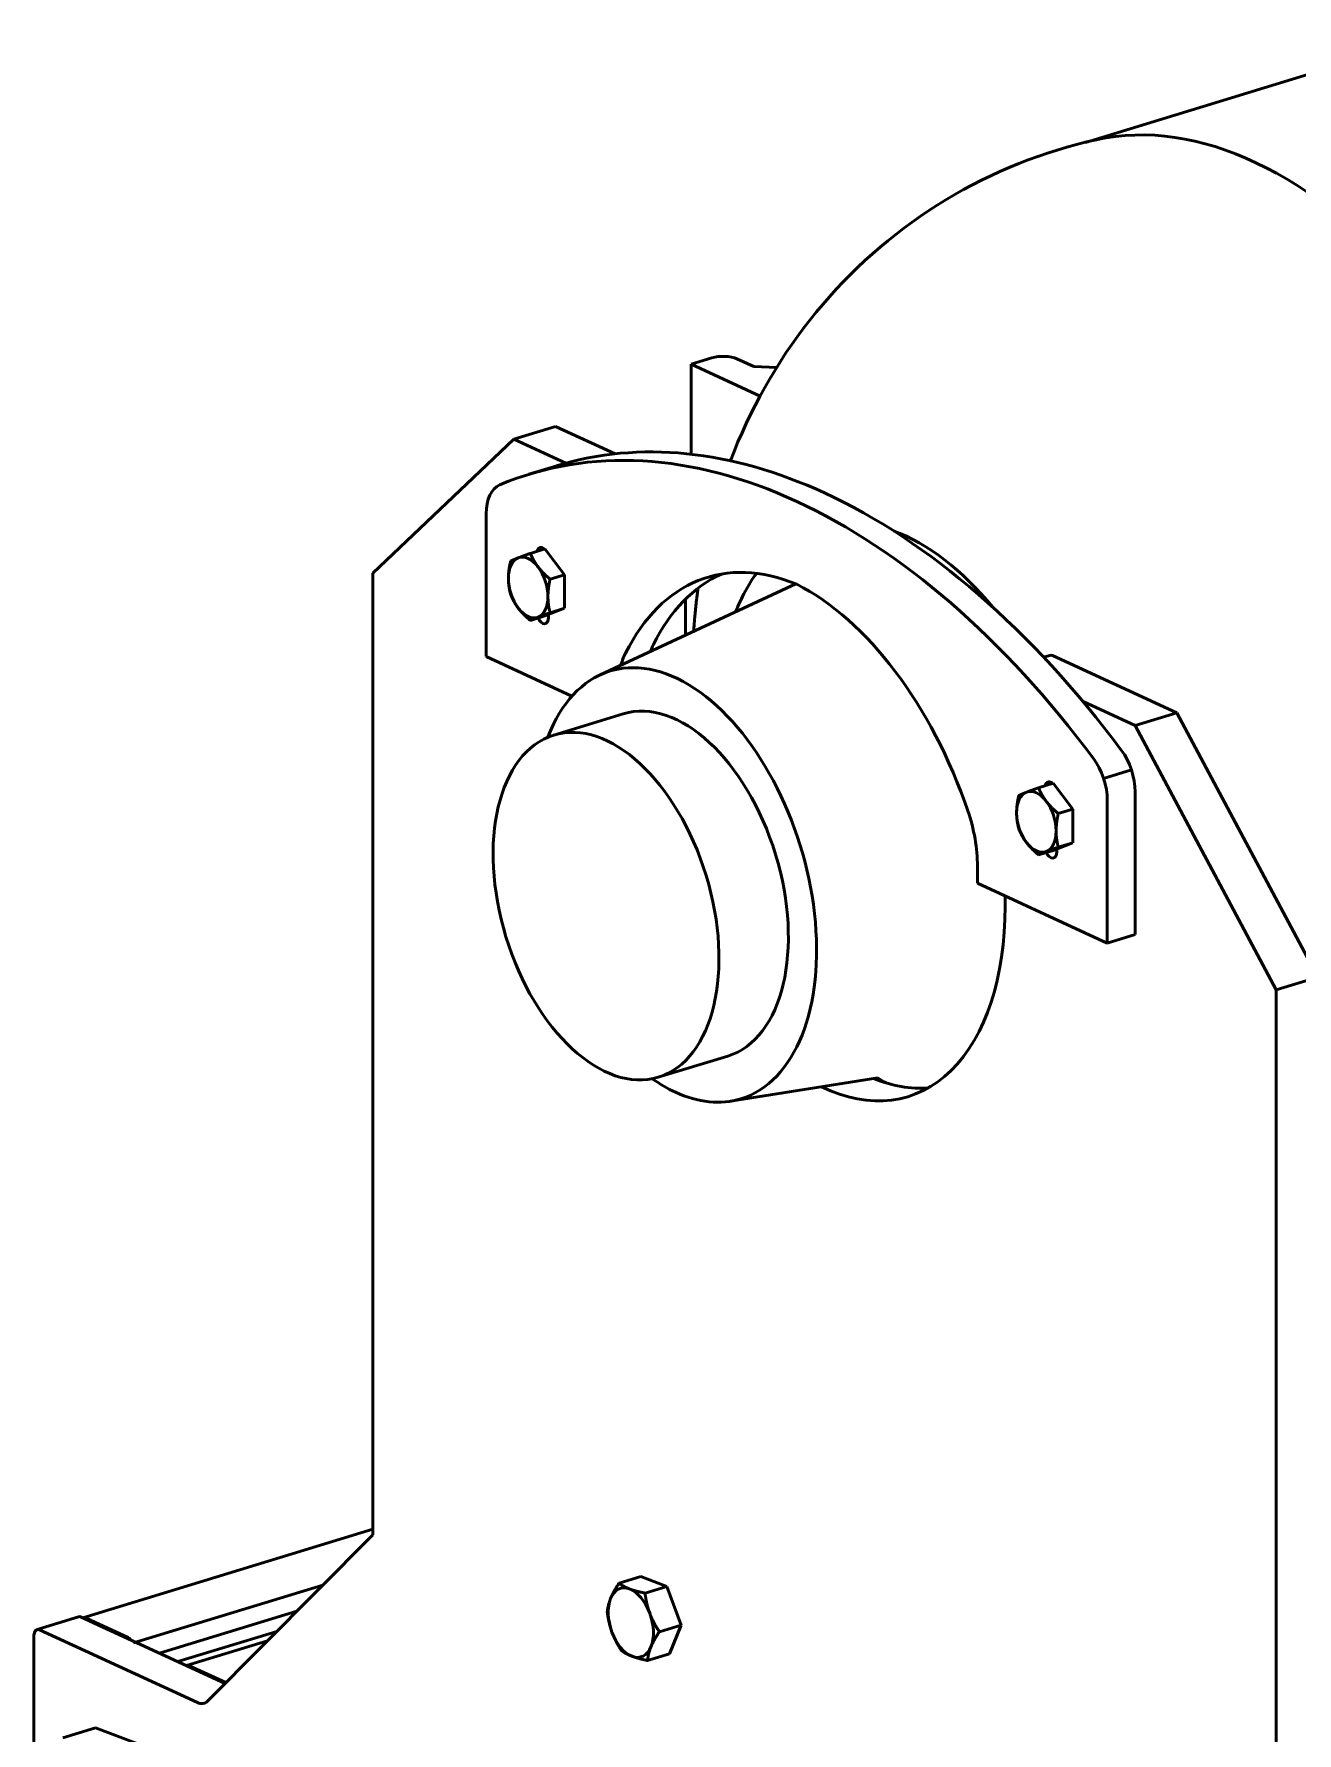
# Model space of a CAD drawing. Header units: inches. Extents: x -122986 to 27550, y -4965 to 6170.
# Drawn here: x 2696.5 to 2837.7, y 624.1 to 814.1 of the extents above; entities that cross this region are included whole.
import ezdxf

# ---------------------------------------------------------------- set-up
doc = ezdxf.new("R2010")
doc.units = ezdxf.units.IN
doc.header["$LTSCALE"] = 2
doc.header["$MEASUREMENT"] = 0
doc.layers.add('1 Đậm', color=7, linetype='Continuous', lineweight=50)

msp = doc.modelspace()

# ---------------------------------------------------------------- linework, layer by layer
at = {"layer": '1 Đậm', "lineweight": 50}
for p, q in [((2853.731, 814.055), (2814.083, 801.941)), ((2769.972, 777.135), (2772.299, 777.846)), ((2769.972, 777.135), (2777.71, 773.565)), ((2769.972, 777.135), (2769.972, 767.075)), ((2777.006, 776.864), (2775.113, 777.737)), ((2777.006, 776.864), (2779.564, 776.765)), ((2754.831, 770.181), (2750.178, 768.759)), ((2761.478, 767.115), (2754.831, 770.181)), ((2750.178, 768.759), (2734.397, 753.794)), ((2755.989, 766.078), (2750.178, 768.759)), ((2754.955, 765.78), (2751.852, 764.832)), ((2774.446, 766.466), (2774.175, 766.383)), ((2747.075, 744.445), (2747.075, 760.396)), ((2752.012, 755.992), (2753.631, 756.487)), ((2753.631, 756.487), (2755.84, 753.595)), ((2734.397, 753.794), (2734.397, 646.279)), ((2754.221, 753.1), (2755.84, 753.595)), ((2755.84, 753.595), (2755.84, 749.849)), ((2781.694, 752.569), (2759.814, 742.403)), ((2769.349, 746.834), (2769.349, 750.865)), ((2752.012, 748.5), (2753.631, 748.995)), ((2755.84, 749.849), (2753.631, 748.995)), ((2754.05, 748.837), (2754.05, 749.157)), ((2754.221, 749.354), (2755.84, 749.849)), ((2756.666, 740.021), (2747.075, 744.445)), ((2810.087, 744.587), (2809.396, 744.376)), ((2824.266, 738.151), (2810.379, 744.557)), ((2819.612, 736.73), (2813.801, 739.41)), ((2762.387, 738.047), (2754.631, 735.678)), ((2824.266, 738.151), (2819.612, 736.73)), ((2840.046, 708.627), (2824.266, 738.151)), ((2835.392, 707.206), (2819.612, 736.73)), ((2816.103, 730.829), (2819.206, 731.776)), ((2808.822, 729.786), (2810.441, 730.281)), ((2810.441, 730.281), (2812.65, 727.389)), ((2816.51, 728.367), (2816.51, 712.416)), ((2819.612, 729.315), (2819.612, 713.363)), ((2811.031, 726.894), (2812.65, 727.389)), ((2812.65, 727.389), (2812.65, 723.643)), ((2808.822, 722.294), (2810.441, 722.789)), ((2812.65, 723.643), (2810.441, 722.789)), ((2810.86, 722.631), (2810.86, 722.951)), ((2811.031, 723.148), (2812.65, 723.643)), ((2801.991, 719.113), (2801.991, 721.009)), ((2816.51, 712.416), (2801.991, 719.113)), ((2805.094, 717.682), (2805.094, 716.548)), ((2819.612, 713.363), (2816.51, 712.416)), ((2840.046, 708.627), (2835.392, 707.206)), ((2835.392, 599.69), (2835.392, 707.206)), ((2766.319, 697.423), (2774.075, 699.793)), ((2774.375, 694.743), (2790.863, 697.372)), ((2734.398, 646.905), (2701.974, 636.999)), ((2734.397, 646.279), (2715.923, 627.674)), ((2728.812, 640.653), (2707.661, 634.191)), ((2761.926, 640.856), (2764.364, 641.6)), ((2764.364, 641.6), (2767.275, 640.493)), ((2764.837, 639.749), (2767.275, 640.493)), ((2767.275, 640.493), (2768.869, 636.174)), ((2701.517, 637.104), (2696.863, 635.682)), ((2717.891, 629.656), (2701.809, 637.074)), ((2707.048, 634.778), (2702.44, 636.904)), ((2725.906, 637.726), (2710.56, 633.038)), ((2696.524, 635.017), (2696.524, 581.259)), ((2714.807, 627.51), (2697.155, 635.652)), ((2723.654, 635.458), (2712.623, 632.088)), ((2722.635, 634.432), (2713.573, 631.663)), ((2766.432, 635.429), (2768.869, 636.174)), ((2768.869, 636.174), (2767.553, 632.961)), ((2765.115, 632.217), (2767.553, 632.961)), ((2717.973, 629.739), (2713.865, 631.634)), ((2699.741, 623.574), (2703.401, 624.692)), ((2703.401, 624.692), (2708.132, 622.893))]:
    msp.add_line(p, q, dxfattribs=at)
for points in [[(2815.294, 802.215), (2814.181, 801.983), (2813.078, 801.71), (2811.983, 801.405), (2810.894, 801.076), (2809.811, 800.731), (2808.735, 800.365), (2807.667, 799.978), (2806.607, 799.568), (2805.555, 799.135), (2804.513, 798.682), (2803.481, 798.207), (2802.458, 797.711), (2801.446, 797.195), (2800.444, 796.658), (2799.454, 796.101), (2798.475, 795.524), (2797.508, 794.927), (2796.554, 794.311), (2795.613, 793.675), (2794.684, 793.021), (2793.769, 792.348), (2792.868, 791.656), (2791.982, 790.947), (2791.11, 790.22), (2790.252, 789.476), (2789.41, 788.715), (2788.584, 787.937), (2787.773, 787.143), (2786.978, 786.333), (2786.2, 785.508), (2785.438, 784.667), (2784.693, 783.812), (2783.965, 782.942), (2783.255, 782.059), (2782.562, 781.162), (2781.887, 780.251), (2781.23, 779.328), (2780.591, 778.392), (2779.97, 777.444), (2779.367, 776.485), (2778.783, 775.514), (2778.218, 774.533), (2777.672, 773.541), (2777.144, 772.539), (2776.636, 771.528), (2776.146, 770.507), (2775.676, 769.478), (2775.224, 768.44), (2774.792, 767.393), (2774.38, 766.34)], [(2752.012, 755.992), (2751.981, 755.981), (2751.951, 755.97), (2751.921, 755.959), (2751.891, 755.948), (2751.861, 755.937), (2751.831, 755.926), (2751.801, 755.915), (2751.771, 755.904), (2751.742, 755.894), (2751.712, 755.883), (2751.683, 755.872), (2751.654, 755.861), (2751.625, 755.851), (2751.596, 755.84), (2751.567, 755.83), (2751.539, 755.819), (2751.51, 755.809), (2751.482, 755.798), (2751.454, 755.788), (2751.426, 755.778), (2751.398, 755.767), (2751.37, 755.757), (2751.343, 755.747), (2751.315, 755.737), (2751.288, 755.727), (2751.261, 755.717), (2751.234, 755.707), (2751.208, 755.697), (2751.181, 755.687), (2751.155, 755.677), (2751.128, 755.667), (2751.102, 755.657), (2751.076, 755.648), (2751.051, 755.638), (2751.025, 755.628), (2751, 755.619), (2750.975, 755.609), (2750.95, 755.6), (2750.925, 755.591), (2750.9, 755.581), (2750.876, 755.572), (2750.852, 755.563), (2750.828, 755.554), (2750.804, 755.544), (2750.78, 755.535), (2750.757, 755.526), (2750.734, 755.517), (2750.71, 755.509), (2750.688, 755.5), (2750.665, 755.491)], [(2752.874, 754.472), (2752.852, 754.501), (2752.83, 754.531), (2752.808, 754.561), (2752.786, 754.59), (2752.764, 754.62), (2752.743, 754.65), (2752.722, 754.68), (2752.701, 754.71), (2752.68, 754.74), (2752.66, 754.77), (2752.64, 754.8), (2752.62, 754.83), (2752.6, 754.86), (2752.581, 754.89), (2752.561, 754.92), (2752.542, 754.95), (2752.524, 754.981), (2752.505, 755.011), (2752.487, 755.041), (2752.469, 755.071), (2752.451, 755.102), (2752.433, 755.132), (2752.415, 755.162), (2752.398, 755.193), (2752.381, 755.223), (2752.364, 755.254), (2752.347, 755.284), (2752.331, 755.315), (2752.314, 755.345), (2752.298, 755.376), (2752.282, 755.406), (2752.267, 755.437), (2752.251, 755.468), (2752.236, 755.498), (2752.221, 755.529), (2752.205, 755.56), (2752.191, 755.59), (2752.176, 755.621), (2752.161, 755.652), (2752.147, 755.683), (2752.133, 755.714), (2752.119, 755.744), (2752.105, 755.775), (2752.091, 755.806), (2752.078, 755.837), (2752.064, 755.868), (2752.051, 755.899), (2752.038, 755.93), (2752.025, 755.961), (2752.012, 755.992)], [(2749.56, 753.191), (2749.56, 753.229), (2749.561, 753.267), (2749.561, 753.306), (2749.562, 753.344), (2749.563, 753.382), (2749.564, 753.421), (2749.566, 753.459), (2749.567, 753.498), (2749.569, 753.537), (2749.571, 753.576), (2749.573, 753.614), (2749.576, 753.653), (2749.578, 753.692), (2749.581, 753.732), (2749.584, 753.771), (2749.588, 753.81), (2749.591, 753.849), (2749.595, 753.888), (2749.599, 753.927), (2749.603, 753.966), (2749.607, 754.005), (2749.612, 754.045), (2749.616, 754.084), (2749.621, 754.123), (2749.626, 754.162), (2749.631, 754.201), (2749.637, 754.24), (2749.642, 754.279), (2749.648, 754.318), (2749.654, 754.357), (2749.66, 754.396), (2749.666, 754.435), (2749.672, 754.474), (2749.679, 754.514), (2749.686, 754.553), (2749.692, 754.592), (2749.699, 754.631), (2749.707, 754.67), (2749.714, 754.709), (2749.721, 754.748), (2749.729, 754.787), (2749.736, 754.826), (2749.744, 754.865), (2749.752, 754.904), (2749.76, 754.943), (2749.769, 754.982), (2749.777, 755.021), (2749.785, 755.06), (2749.794, 755.099), (2749.803, 755.138)], [(2750.665, 755.491), (2750.642, 755.482), (2750.62, 755.474), (2750.598, 755.465), (2750.576, 755.457), (2750.555, 755.448), (2750.534, 755.44), (2750.512, 755.432), (2750.492, 755.424), (2750.471, 755.415), (2750.451, 755.407), (2750.43, 755.399), (2750.411, 755.391), (2750.391, 755.384), (2750.371, 755.376), (2750.352, 755.368), (2750.333, 755.361), (2750.314, 755.353), (2750.296, 755.346), (2750.277, 755.338), (2750.259, 755.331), (2750.241, 755.324), (2750.224, 755.316), (2750.206, 755.309), (2750.189, 755.302), (2750.172, 755.295), (2750.155, 755.288), (2750.138, 755.281), (2750.122, 755.274), (2750.105, 755.268), (2750.089, 755.261), (2750.073, 755.254), (2750.057, 755.248), (2750.042, 755.241), (2750.026, 755.235), (2750.011, 755.228), (2749.996, 755.222), (2749.981, 755.216), (2749.967, 755.209), (2749.952, 755.203), (2749.938, 755.197), (2749.924, 755.191), (2749.91, 755.185), (2749.896, 755.179), (2749.882, 755.173), (2749.868, 755.167), (2749.855, 755.161), (2749.842, 755.155), (2749.829, 755.15), (2749.816, 755.144), (2749.803, 755.138)], [(2754.221, 753.1), (2754.191, 753.126), (2754.16, 753.151), (2754.13, 753.177), (2754.1, 753.203), (2754.07, 753.229), (2754.04, 753.255), (2754.01, 753.281), (2753.981, 753.307), (2753.951, 753.333), (2753.922, 753.36), (2753.892, 753.386), (2753.863, 753.412), (2753.834, 753.439), (2753.805, 753.465), (2753.777, 753.492), (2753.748, 753.518), (2753.72, 753.545), (2753.691, 753.572), (2753.663, 753.599), (2753.635, 753.626), (2753.607, 753.653), (2753.58, 753.68), (2753.552, 753.707), (2753.525, 753.734), (2753.497, 753.761), (2753.47, 753.789), (2753.443, 753.816), (2753.417, 753.844), (2753.39, 753.871), (2753.364, 753.899), (2753.338, 753.927), (2753.312, 753.955), (2753.286, 753.983), (2753.26, 754.011), (2753.235, 754.039), (2753.209, 754.067), (2753.184, 754.096), (2753.159, 754.124), (2753.134, 754.152), (2753.11, 754.181), (2753.085, 754.21), (2753.061, 754.238), (2753.037, 754.267), (2753.013, 754.296), (2752.99, 754.325), (2752.966, 754.354), (2752.943, 754.384), (2752.92, 754.413), (2752.897, 754.442), (2752.874, 754.472)], [(2749.56, 753.191), (2749.56, 753.153), (2749.561, 753.115), (2749.561, 753.078), (2749.562, 753.04), (2749.563, 753.002), (2749.564, 752.965), (2749.566, 752.927), (2749.567, 752.89), (2749.569, 752.853), (2749.571, 752.816), (2749.573, 752.779), (2749.576, 752.742), (2749.578, 752.705), (2749.581, 752.668), (2749.584, 752.631), (2749.587, 752.594), (2749.591, 752.558), (2749.594, 752.521), (2749.598, 752.485), (2749.602, 752.448), (2749.606, 752.412), (2749.611, 752.376), (2749.615, 752.34), (2749.62, 752.303), (2749.625, 752.267), (2749.63, 752.232), (2749.636, 752.196), (2749.641, 752.16), (2749.647, 752.124), (2749.653, 752.088), (2749.659, 752.053), (2749.665, 752.017), (2749.671, 751.982), (2749.678, 751.946), (2749.685, 751.911), (2749.692, 751.876), (2749.699, 751.841), (2749.706, 751.806), (2749.713, 751.771), (2749.721, 751.736), (2749.728, 751.701), (2749.736, 751.666), (2749.744, 751.632), (2749.752, 751.597), (2749.76, 751.563), (2749.768, 751.529), (2749.777, 751.494), (2749.785, 751.46), (2749.794, 751.426), (2749.803, 751.392)], [(2753.979, 751.153), (2753.979, 751.191), (2753.979, 751.229), (2753.98, 751.267), (2753.981, 751.306), (2753.981, 751.344), (2753.983, 751.383), (2753.984, 751.421), (2753.986, 751.46), (2753.988, 751.498), (2753.99, 751.537), (2753.992, 751.576), (2753.994, 751.615), (2753.997, 751.654), (2754, 751.693), (2754.003, 751.732), (2754.006, 751.772), (2754.01, 751.811), (2754.013, 751.85), (2754.017, 751.889), (2754.021, 751.928), (2754.026, 751.967), (2754.03, 752.006), (2754.035, 752.045), (2754.04, 752.084), (2754.045, 752.124), (2754.05, 752.163), (2754.055, 752.202), (2754.061, 752.241), (2754.066, 752.28), (2754.072, 752.319), (2754.078, 752.358), (2754.085, 752.397), (2754.091, 752.436), (2754.097, 752.475), (2754.104, 752.514), (2754.111, 752.553), (2754.118, 752.592), (2754.125, 752.632), (2754.132, 752.671), (2754.14, 752.71), (2754.147, 752.749), (2754.155, 752.788), (2754.163, 752.827), (2754.171, 752.866), (2754.179, 752.905), (2754.187, 752.944), (2754.195, 752.983), (2754.204, 753.022), (2754.213, 753.061), (2754.221, 753.1)], [(2749.803, 751.392), (2749.816, 751.361), (2749.829, 751.33), (2749.842, 751.299), (2749.855, 751.268), (2749.869, 751.237), (2749.882, 751.206), (2749.896, 751.175), (2749.91, 751.144), (2749.924, 751.113), (2749.938, 751.083), (2749.952, 751.052), (2749.967, 751.021), (2749.982, 750.99), (2749.997, 750.959), (2750.012, 750.929), (2750.027, 750.898), (2750.042, 750.867), (2750.058, 750.836), (2750.074, 750.806), (2750.09, 750.775), (2750.106, 750.745), (2750.122, 750.714), (2750.139, 750.684), (2750.155, 750.653), (2750.172, 750.623), (2750.189, 750.592), (2750.207, 750.562), (2750.224, 750.531), (2750.242, 750.501), (2750.26, 750.471), (2750.278, 750.441), (2750.296, 750.41), (2750.315, 750.38), (2750.334, 750.35), (2750.353, 750.32), (2750.372, 750.29), (2750.391, 750.26), (2750.411, 750.23), (2750.431, 750.2), (2750.451, 750.17), (2750.471, 750.14), (2750.492, 750.11), (2750.513, 750.08), (2750.534, 750.05), (2750.555, 750.021), (2750.576, 749.991), (2750.598, 749.961), (2750.62, 749.931), (2750.642, 749.902), (2750.665, 749.872)], [(2754.221, 749.354), (2754.212, 749.388), (2754.204, 749.422), (2754.195, 749.456), (2754.187, 749.49), (2754.179, 749.525), (2754.17, 749.559), (2754.162, 749.593), (2754.155, 749.628), (2754.147, 749.663), (2754.139, 749.697), (2754.132, 749.732), (2754.124, 749.767), (2754.117, 749.802), (2754.11, 749.838), (2754.103, 749.873), (2754.097, 749.908), (2754.09, 749.944), (2754.084, 749.979), (2754.077, 750.015), (2754.071, 750.05), (2754.065, 750.086), (2754.06, 750.122), (2754.054, 750.157), (2754.049, 750.193), (2754.044, 750.229), (2754.039, 750.265), (2754.034, 750.301), (2754.029, 750.337), (2754.025, 750.374), (2754.021, 750.41), (2754.017, 750.446), (2754.013, 750.483), (2754.009, 750.519), (2754.006, 750.556), (2754.003, 750.593), (2754, 750.629), (2753.997, 750.666), (2753.994, 750.703), (2753.992, 750.74), (2753.989, 750.777), (2753.987, 750.815), (2753.986, 750.852), (2753.984, 750.889), (2753.983, 750.927), (2753.981, 750.964), (2753.981, 751.002), (2753.98, 751.039), (2753.979, 751.077), (2753.979, 751.115), (2753.979, 751.153)], [(2770.745, 751.991), (2770.732, 751.897), (2770.72, 751.803), (2770.707, 751.709), (2770.695, 751.615), (2770.683, 751.521), (2770.671, 751.427), (2770.659, 751.333), (2770.647, 751.239), (2770.635, 751.145), (2770.624, 751.051), (2770.612, 750.957), (2770.601, 750.862), (2770.59, 750.768), (2770.579, 750.674), (2770.568, 750.58), (2770.557, 750.486), (2770.546, 750.391), (2770.536, 750.297), (2770.526, 750.203), (2770.515, 750.108), (2770.505, 750.014), (2770.495, 749.92), (2770.485, 749.825), (2770.476, 749.731), (2770.466, 749.637), (2770.457, 749.542), (2770.447, 749.448), (2770.438, 749.353), (2770.429, 749.259), (2770.42, 749.164), (2770.411, 749.07), (2770.402, 748.975), (2770.394, 748.881), (2770.385, 748.786), (2770.377, 748.692), (2770.369, 748.597), (2770.361, 748.503), (2770.353, 748.408), (2770.345, 748.313), (2770.338, 748.219), (2770.33, 748.124), (2770.323, 748.03), (2770.315, 747.935), (2770.308, 747.84), (2770.301, 747.745), (2770.294, 747.651), (2770.288, 747.556), (2770.281, 747.461), (2770.275, 747.367), (2770.268, 747.272)], [(2750.665, 749.872), (2750.688, 749.843), (2750.71, 749.813), (2750.733, 749.784), (2750.757, 749.755), (2750.78, 749.726), (2750.804, 749.696), (2750.828, 749.667), (2750.852, 749.638), (2750.876, 749.61), (2750.901, 749.581), (2750.925, 749.552), (2750.95, 749.524), (2750.975, 749.495), (2751.001, 749.467), (2751.026, 749.439), (2751.051, 749.411), (2751.077, 749.382), (2751.103, 749.354), (2751.129, 749.327), (2751.155, 749.299), (2751.182, 749.271), (2751.208, 749.243), (2751.235, 749.216), (2751.262, 749.188), (2751.289, 749.161), (2751.316, 749.134), (2751.344, 749.106), (2751.371, 749.079), (2751.399, 749.052), (2751.427, 749.025), (2751.455, 748.998), (2751.483, 748.971), (2751.511, 748.945), (2751.539, 748.918), (2751.568, 748.891), (2751.597, 748.865), (2751.626, 748.838), (2751.655, 748.812), (2751.684, 748.786), (2751.713, 748.759), (2751.742, 748.733), (2751.772, 748.707), (2751.801, 748.681), (2751.831, 748.655), (2751.861, 748.629), (2751.891, 748.603), (2751.921, 748.577), (2751.951, 748.552), (2751.982, 748.526), (2752.012, 748.5)], [(2752.012, 748.5), (2752.025, 748.506), (2752.038, 748.512), (2752.051, 748.518), (2752.064, 748.523), (2752.078, 748.529), (2752.091, 748.535), (2752.105, 748.541), (2752.119, 748.547), (2752.133, 748.553), (2752.147, 748.559), (2752.162, 748.565), (2752.176, 748.572), (2752.191, 748.578), (2752.206, 748.584), (2752.221, 748.591), (2752.236, 748.597), (2752.252, 748.604), (2752.267, 748.61), (2752.283, 748.617), (2752.299, 748.623), (2752.315, 748.63), (2752.331, 748.637), (2752.348, 748.644), (2752.365, 748.651), (2752.381, 748.657), (2752.399, 748.664), (2752.416, 748.672), (2752.433, 748.679), (2752.451, 748.686), (2752.469, 748.693), (2752.487, 748.701), (2752.506, 748.708), (2752.524, 748.715), (2752.543, 748.723), (2752.562, 748.731), (2752.581, 748.738), (2752.601, 748.746), (2752.62, 748.754), (2752.64, 748.762), (2752.66, 748.77), (2752.681, 748.778), (2752.701, 748.786), (2752.722, 748.794), (2752.743, 748.802), (2752.764, 748.81), (2752.786, 748.819), (2752.807, 748.827), (2752.829, 748.836), (2752.852, 748.844), (2752.874, 748.853)], [(2752.874, 748.853), (2752.897, 748.862), (2752.92, 748.871), (2752.943, 748.88), (2752.966, 748.889), (2752.99, 748.898), (2753.013, 748.907), (2753.037, 748.916), (2753.061, 748.925), (2753.086, 748.934), (2753.11, 748.943), (2753.135, 748.953), (2753.16, 748.962), (2753.185, 748.972), (2753.21, 748.981), (2753.235, 748.991), (2753.261, 749), (2753.286, 749.01), (2753.312, 749.02), (2753.338, 749.029), (2753.365, 749.039), (2753.391, 749.049), (2753.418, 749.059), (2753.444, 749.069), (2753.471, 749.079), (2753.498, 749.089), (2753.526, 749.099), (2753.553, 749.109), (2753.58, 749.12), (2753.608, 749.13), (2753.636, 749.14), (2753.664, 749.15), (2753.692, 749.161), (2753.72, 749.171), (2753.749, 749.182), (2753.777, 749.192), (2753.806, 749.203), (2753.835, 749.213), (2753.864, 749.224), (2753.893, 749.234), (2753.922, 749.245), (2753.952, 749.256), (2753.981, 749.267), (2754.011, 749.278), (2754.04, 749.288), (2754.07, 749.299), (2754.1, 749.31), (2754.13, 749.321), (2754.161, 749.332), (2754.191, 749.343), (2754.221, 749.354)], [(2808.822, 729.786), (2808.791, 729.775), (2808.761, 729.764), (2808.731, 729.753), (2808.7, 729.742), (2808.67, 729.731), (2808.64, 729.72), (2808.611, 729.709), (2808.581, 729.698), (2808.551, 729.688), (2808.522, 729.677), (2808.493, 729.666), (2808.464, 729.656), (2808.435, 729.645), (2808.406, 729.634), (2808.377, 729.624), (2808.348, 729.613), (2808.32, 729.603), (2808.292, 729.592), (2808.264, 729.582), (2808.236, 729.572), (2808.208, 729.561), (2808.18, 729.551), (2808.152, 729.541), (2808.125, 729.531), (2808.098, 729.521), (2808.071, 729.511), (2808.044, 729.501), (2808.017, 729.491), (2807.991, 729.481), (2807.964, 729.471), (2807.938, 729.461), (2807.912, 729.451), (2807.886, 729.442), (2807.86, 729.432), (2807.835, 729.422), (2807.81, 729.413), (2807.784, 729.403), (2807.76, 729.394), (2807.735, 729.385), (2807.71, 729.375), (2807.686, 729.366), (2807.662, 729.357), (2807.637, 729.348), (2807.614, 729.339), (2807.59, 729.329), (2807.567, 729.321), (2807.543, 729.312), (2807.52, 729.303), (2807.497, 729.294), (2807.475, 729.285)], [(2809.684, 728.266), (2809.661, 728.296), (2809.639, 728.325), (2809.617, 728.355), (2809.595, 728.385), (2809.574, 728.414), (2809.553, 728.444), (2809.531, 728.474), (2809.511, 728.504), (2809.49, 728.534), (2809.47, 728.564), (2809.449, 728.594), (2809.43, 728.624), (2809.41, 728.654), (2809.39, 728.684), (2809.371, 728.714), (2809.352, 728.745), (2809.333, 728.775), (2809.315, 728.805), (2809.296, 728.835), (2809.278, 728.865), (2809.26, 728.896), (2809.243, 728.926), (2809.225, 728.957), (2809.208, 728.987), (2809.191, 729.017), (2809.174, 729.048), (2809.157, 729.078), (2809.141, 729.109), (2809.124, 729.139), (2809.108, 729.17), (2809.092, 729.2), (2809.076, 729.231), (2809.061, 729.262), (2809.045, 729.292), (2809.03, 729.323), (2809.015, 729.354), (2809, 729.385), (2808.986, 729.415), (2808.971, 729.446), (2808.957, 729.477), (2808.943, 729.508), (2808.929, 729.539), (2808.915, 729.569), (2808.901, 729.6), (2808.887, 729.631), (2808.874, 729.662), (2808.861, 729.693), (2808.848, 729.724), (2808.835, 729.755), (2808.822, 729.786)], [(2806.37, 726.985), (2806.37, 727.023), (2806.37, 727.061), (2806.371, 727.1), (2806.372, 727.138), (2806.373, 727.176), (2806.374, 727.215), (2806.375, 727.253), (2806.377, 727.292), (2806.379, 727.331), (2806.381, 727.37), (2806.383, 727.408), (2806.385, 727.447), (2806.388, 727.487), (2806.391, 727.526), (2806.394, 727.565), (2806.397, 727.604), (2806.401, 727.643), (2806.405, 727.682), (2806.409, 727.721), (2806.413, 727.76), (2806.417, 727.8), (2806.421, 727.839), (2806.426, 727.878), (2806.431, 727.917), (2806.436, 727.956), (2806.441, 727.995), (2806.446, 728.034), (2806.452, 728.073), (2806.458, 728.112), (2806.464, 728.151), (2806.47, 728.19), (2806.476, 728.229), (2806.482, 728.269), (2806.489, 728.308), (2806.495, 728.347), (2806.502, 728.386), (2806.509, 728.425), (2806.516, 728.464), (2806.524, 728.503), (2806.531, 728.542), (2806.538, 728.581), (2806.546, 728.62), (2806.554, 728.659), (2806.562, 728.698), (2806.57, 728.737), (2806.578, 728.776), (2806.587, 728.815), (2806.595, 728.854), (2806.604, 728.893), (2806.612, 728.932)], [(2807.475, 729.285), (2807.452, 729.276), (2807.43, 729.268), (2807.408, 729.259), (2807.386, 729.251), (2807.365, 729.242), (2807.343, 729.234), (2807.322, 729.226), (2807.301, 729.218), (2807.281, 729.209), (2807.26, 729.201), (2807.24, 729.193), (2807.22, 729.186), (2807.201, 729.178), (2807.181, 729.17), (2807.162, 729.162), (2807.143, 729.155), (2807.124, 729.147), (2807.105, 729.14), (2807.087, 729.132), (2807.069, 729.125), (2807.051, 729.118), (2807.033, 729.11), (2807.016, 729.103), (2806.998, 729.096), (2806.981, 729.089), (2806.964, 729.082), (2806.948, 729.075), (2806.931, 729.069), (2806.915, 729.062), (2806.899, 729.055), (2806.883, 729.048), (2806.867, 729.042), (2806.852, 729.035), (2806.836, 729.029), (2806.821, 729.022), (2806.806, 729.016), (2806.791, 729.01), (2806.776, 729.003), (2806.762, 728.997), (2806.747, 728.991), (2806.733, 728.985), (2806.719, 728.979), (2806.705, 728.973), (2806.692, 728.967), (2806.678, 728.961), (2806.665, 728.955), (2806.651, 728.949), (2806.638, 728.944), (2806.625, 728.938), (2806.612, 728.932)], [(2811.031, 726.894), (2811, 726.92), (2810.97, 726.946), (2810.94, 726.971), (2810.91, 726.997), (2810.88, 727.023), (2810.85, 727.049), (2810.82, 727.075), (2810.79, 727.101), (2810.761, 727.127), (2810.731, 727.154), (2810.702, 727.18), (2810.673, 727.206), (2810.644, 727.233), (2810.615, 727.259), (2810.586, 727.286), (2810.558, 727.313), (2810.529, 727.339), (2810.501, 727.366), (2810.473, 727.393), (2810.445, 727.42), (2810.417, 727.447), (2810.389, 727.474), (2810.362, 727.501), (2810.334, 727.528), (2810.307, 727.556), (2810.28, 727.583), (2810.253, 727.61), (2810.226, 727.638), (2810.2, 727.666), (2810.174, 727.693), (2810.147, 727.721), (2810.121, 727.749), (2810.095, 727.777), (2810.07, 727.805), (2810.044, 727.833), (2810.019, 727.861), (2809.994, 727.89), (2809.969, 727.918), (2809.944, 727.947), (2809.919, 727.975), (2809.895, 728.004), (2809.871, 728.033), (2809.847, 728.061), (2809.823, 728.09), (2809.799, 728.119), (2809.776, 728.149), (2809.753, 728.178), (2809.729, 728.207), (2809.707, 728.236), (2809.684, 728.266)], [(2806.37, 726.985), (2806.37, 726.947), (2806.37, 726.91), (2806.371, 726.872), (2806.372, 726.834), (2806.373, 726.796), (2806.374, 726.759), (2806.375, 726.722), (2806.377, 726.684), (2806.379, 726.647), (2806.381, 726.61), (2806.383, 726.573), (2806.385, 726.536), (2806.388, 726.499), (2806.391, 726.462), (2806.394, 726.425), (2806.397, 726.388), (2806.4, 726.352), (2806.404, 726.315), (2806.408, 726.279), (2806.412, 726.242), (2806.416, 726.206), (2806.421, 726.17), (2806.425, 726.134), (2806.43, 726.098), (2806.435, 726.062), (2806.44, 726.026), (2806.445, 725.99), (2806.451, 725.954), (2806.457, 725.918), (2806.463, 725.883), (2806.469, 725.847), (2806.475, 725.811), (2806.481, 725.776), (2806.488, 725.741), (2806.494, 725.705), (2806.501, 725.67), (2806.508, 725.635), (2806.516, 725.6), (2806.523, 725.565), (2806.53, 725.53), (2806.538, 725.495), (2806.546, 725.46), (2806.554, 725.426), (2806.562, 725.391), (2806.57, 725.357), (2806.578, 725.323), (2806.586, 725.288), (2806.595, 725.254), (2806.604, 725.22), (2806.612, 725.186)], [(2810.789, 724.947), (2810.789, 724.985), (2810.789, 725.023), (2810.789, 725.061), (2810.79, 725.1), (2810.791, 725.138), (2810.792, 725.177), (2810.794, 725.215), (2810.795, 725.254), (2810.797, 725.293), (2810.799, 725.331), (2810.802, 725.37), (2810.804, 725.409), (2810.807, 725.448), (2810.81, 725.487), (2810.813, 725.527), (2810.816, 725.566), (2810.82, 725.605), (2810.823, 725.644), (2810.827, 725.683), (2810.831, 725.722), (2810.835, 725.761), (2810.84, 725.8), (2810.845, 725.839), (2810.849, 725.879), (2810.854, 725.918), (2810.86, 725.957), (2810.865, 725.996), (2810.87, 726.035), (2810.876, 726.074), (2810.882, 726.113), (2810.888, 726.152), (2810.894, 726.191), (2810.901, 726.23), (2810.907, 726.269), (2810.914, 726.308), (2810.921, 726.348), (2810.928, 726.387), (2810.935, 726.426), (2810.942, 726.465), (2810.949, 726.504), (2810.957, 726.543), (2810.965, 726.582), (2810.973, 726.621), (2810.981, 726.66), (2810.989, 726.699), (2810.997, 726.738), (2811.005, 726.777), (2811.014, 726.816), (2811.022, 726.855), (2811.031, 726.894)], [(2806.612, 725.186), (2806.625, 725.155), (2806.638, 725.124), (2806.651, 725.093), (2806.665, 725.062), (2806.678, 725.031), (2806.692, 725), (2806.706, 724.969), (2806.719, 724.938), (2806.734, 724.907), (2806.748, 724.877), (2806.762, 724.846), (2806.777, 724.815), (2806.791, 724.784), (2806.806, 724.753), (2806.821, 724.723), (2806.837, 724.692), (2806.852, 724.661), (2806.868, 724.631), (2806.883, 724.6), (2806.899, 724.569), (2806.915, 724.539), (2806.932, 724.508), (2806.948, 724.478), (2806.965, 724.447), (2806.982, 724.417), (2806.999, 724.386), (2807.016, 724.356), (2807.034, 724.326), (2807.052, 724.295), (2807.07, 724.265), (2807.088, 724.235), (2807.106, 724.204), (2807.125, 724.174), (2807.143, 724.144), (2807.162, 724.114), (2807.182, 724.084), (2807.201, 724.054), (2807.221, 724.024), (2807.241, 723.994), (2807.261, 723.964), (2807.281, 723.934), (2807.302, 723.904), (2807.322, 723.874), (2807.343, 723.844), (2807.365, 723.815), (2807.386, 723.785), (2807.408, 723.755), (2807.43, 723.726), (2807.452, 723.696), (2807.475, 723.666)], [(2811.031, 723.148), (2811.022, 723.182), (2811.014, 723.216), (2811.005, 723.25), (2810.997, 723.284), (2810.988, 723.319), (2810.98, 723.353), (2810.972, 723.388), (2810.964, 723.422), (2810.956, 723.457), (2810.949, 723.492), (2810.941, 723.526), (2810.934, 723.561), (2810.927, 723.597), (2810.92, 723.632), (2810.913, 723.667), (2810.906, 723.702), (2810.9, 723.738), (2810.893, 723.773), (2810.887, 723.809), (2810.881, 723.844), (2810.875, 723.88), (2810.869, 723.916), (2810.864, 723.951), (2810.859, 723.987), (2810.853, 724.023), (2810.849, 724.059), (2810.844, 724.095), (2810.839, 724.132), (2810.835, 724.168), (2810.83, 724.204), (2810.826, 724.24), (2810.823, 724.277), (2810.819, 724.313), (2810.816, 724.35), (2810.812, 724.387), (2810.809, 724.424), (2810.806, 724.46), (2810.804, 724.497), (2810.801, 724.534), (2810.799, 724.571), (2810.797, 724.609), (2810.795, 724.646), (2810.794, 724.683), (2810.792, 724.721), (2810.791, 724.758), (2810.79, 724.796), (2810.789, 724.834), (2810.789, 724.871), (2810.789, 724.909), (2810.789, 724.947)], [(2807.475, 723.666), (2807.497, 723.637), (2807.52, 723.608), (2807.543, 723.578), (2807.567, 723.549), (2807.59, 723.52), (2807.614, 723.491), (2807.638, 723.461), (2807.662, 723.433), (2807.686, 723.404), (2807.711, 723.375), (2807.735, 723.346), (2807.76, 723.318), (2807.785, 723.289), (2807.81, 723.261), (2807.836, 723.233), (2807.861, 723.205), (2807.887, 723.177), (2807.913, 723.149), (2807.939, 723.121), (2807.965, 723.093), (2807.991, 723.065), (2808.018, 723.037), (2808.045, 723.01), (2808.072, 722.982), (2808.099, 722.955), (2808.126, 722.928), (2808.153, 722.9), (2808.181, 722.873), (2808.209, 722.846), (2808.236, 722.819), (2808.264, 722.792), (2808.293, 722.766), (2808.321, 722.739), (2808.349, 722.712), (2808.378, 722.686), (2808.406, 722.659), (2808.435, 722.632), (2808.464, 722.606), (2808.493, 722.58), (2808.523, 722.554), (2808.552, 722.527), (2808.581, 722.501), (2808.611, 722.475), (2808.641, 722.449), (2808.671, 722.423), (2808.701, 722.397), (2808.731, 722.372), (2808.761, 722.346), (2808.791, 722.32), (2808.822, 722.294)], [(2808.822, 722.294), (2808.835, 722.3), (2808.848, 722.306), (2808.861, 722.312), (2808.874, 722.317), (2808.887, 722.323), (2808.901, 722.329), (2808.915, 722.335), (2808.929, 722.341), (2808.943, 722.347), (2808.957, 722.353), (2808.971, 722.36), (2808.986, 722.366), (2809.001, 722.372), (2809.016, 722.378), (2809.031, 722.385), (2809.046, 722.391), (2809.061, 722.398), (2809.077, 722.404), (2809.093, 722.411), (2809.109, 722.417), (2809.125, 722.424), (2809.141, 722.431), (2809.158, 722.438), (2809.174, 722.445), (2809.191, 722.452), (2809.208, 722.459), (2809.226, 722.466), (2809.243, 722.473), (2809.261, 722.48), (2809.279, 722.487), (2809.297, 722.495), (2809.315, 722.502), (2809.334, 722.509), (2809.353, 722.517), (2809.372, 722.525), (2809.391, 722.532), (2809.41, 722.54), (2809.43, 722.548), (2809.45, 722.556), (2809.47, 722.564), (2809.49, 722.572), (2809.511, 722.58), (2809.532, 722.588), (2809.553, 722.596), (2809.574, 722.605), (2809.595, 722.613), (2809.617, 722.621), (2809.639, 722.63), (2809.661, 722.639), (2809.684, 722.647)], [(2809.684, 722.647), (2809.707, 722.656), (2809.729, 722.665), (2809.752, 722.674), (2809.776, 722.683), (2809.799, 722.692), (2809.823, 722.701), (2809.847, 722.71), (2809.871, 722.719), (2809.895, 722.728), (2809.92, 722.738), (2809.944, 722.747), (2809.969, 722.756), (2809.994, 722.766), (2810.019, 722.775), (2810.045, 722.785), (2810.07, 722.794), (2810.096, 722.804), (2810.122, 722.814), (2810.148, 722.824), (2810.174, 722.833), (2810.201, 722.843), (2810.227, 722.853), (2810.254, 722.863), (2810.281, 722.873), (2810.308, 722.883), (2810.335, 722.893), (2810.363, 722.903), (2810.39, 722.914), (2810.418, 722.924), (2810.446, 722.934), (2810.474, 722.944), (2810.502, 722.955), (2810.53, 722.965), (2810.558, 722.976), (2810.587, 722.986), (2810.616, 722.997), (2810.645, 723.007), (2810.674, 723.018), (2810.703, 723.029), (2810.732, 723.039), (2810.761, 723.05), (2810.791, 723.061), (2810.82, 723.072), (2810.85, 723.082), (2810.88, 723.093), (2810.91, 723.104), (2810.94, 723.115), (2810.97, 723.126), (2811.001, 723.137), (2811.031, 723.148)], [(2761.926, 640.856), (2761.903, 640.821), (2761.88, 640.786), (2761.858, 640.752), (2761.835, 640.717), (2761.813, 640.683), (2761.79, 640.648), (2761.768, 640.614), (2761.746, 640.579), (2761.724, 640.545), (2761.703, 640.511), (2761.681, 640.476), (2761.66, 640.442), (2761.639, 640.408), (2761.618, 640.374), (2761.597, 640.339), (2761.576, 640.305), (2761.555, 640.271), (2761.535, 640.237), (2761.515, 640.203), (2761.495, 640.169), (2761.475, 640.135), (2761.456, 640.101), (2761.436, 640.067), (2761.417, 640.033), (2761.398, 639.999), (2761.379, 639.965), (2761.36, 639.931), (2761.342, 639.898), (2761.324, 639.864), (2761.306, 639.83), (2761.288, 639.796), (2761.27, 639.763), (2761.253, 639.729), (2761.236, 639.696), (2761.219, 639.662), (2761.202, 639.629), (2761.185, 639.595), (2761.169, 639.562), (2761.153, 639.529), (2761.137, 639.495), (2761.121, 639.462), (2761.106, 639.429), (2761.091, 639.396), (2761.076, 639.363), (2761.061, 639.33), (2761.047, 639.297), (2761.032, 639.264), (2761.018, 639.231), (2761.004, 639.198), (2760.991, 639.165)], [(2763.105, 640.218), (2763.075, 640.229), (2763.046, 640.24), (2763.017, 640.252), (2762.988, 640.263), (2762.959, 640.275), (2762.931, 640.287), (2762.903, 640.298), (2762.875, 640.31), (2762.848, 640.322), (2762.82, 640.334), (2762.793, 640.346), (2762.767, 640.358), (2762.74, 640.37), (2762.714, 640.382), (2762.688, 640.395), (2762.663, 640.407), (2762.637, 640.419), (2762.612, 640.432), (2762.587, 640.444), (2762.563, 640.457), (2762.538, 640.469), (2762.514, 640.482), (2762.49, 640.495), (2762.467, 640.508), (2762.443, 640.52), (2762.42, 640.533), (2762.397, 640.546), (2762.374, 640.559), (2762.352, 640.572), (2762.33, 640.585), (2762.308, 640.598), (2762.286, 640.611), (2762.264, 640.625), (2762.243, 640.638), (2762.221, 640.651), (2762.2, 640.664), (2762.18, 640.678), (2762.159, 640.691), (2762.139, 640.705), (2762.118, 640.718), (2762.098, 640.732), (2762.079, 640.745), (2762.059, 640.759), (2762.039, 640.773), (2762.02, 640.786), (2762.001, 640.8), (2761.982, 640.814), (2761.963, 640.828), (2761.945, 640.842), (2761.926, 640.856)], [(2764.837, 639.749), (2764.799, 639.756), (2764.76, 639.764), (2764.722, 639.772), (2764.683, 639.78), (2764.645, 639.788), (2764.607, 639.796), (2764.569, 639.804), (2764.532, 639.812), (2764.494, 639.821), (2764.457, 639.829), (2764.419, 639.837), (2764.382, 639.846), (2764.345, 639.854), (2764.309, 639.863), (2764.272, 639.871), (2764.235, 639.88), (2764.199, 639.889), (2764.163, 639.897), (2764.127, 639.906), (2764.091, 639.915), (2764.055, 639.924), (2764.02, 639.933), (2763.985, 639.942), (2763.949, 639.951), (2763.914, 639.961), (2763.88, 639.97), (2763.845, 639.979), (2763.811, 639.989), (2763.776, 639.998), (2763.742, 640.008), (2763.709, 640.018), (2763.675, 640.028), (2763.642, 640.037), (2763.608, 640.047), (2763.575, 640.057), (2763.542, 640.067), (2763.51, 640.078), (2763.477, 640.088), (2763.445, 640.098), (2763.413, 640.109), (2763.381, 640.119), (2763.35, 640.13), (2763.318, 640.14), (2763.287, 640.151), (2763.256, 640.162), (2763.225, 640.173), (2763.195, 640.184), (2763.165, 640.195), (2763.134, 640.206), (2763.105, 640.218)], [(2760.991, 639.165), (2760.978, 639.132), (2760.965, 639.099), (2760.952, 639.067), (2760.939, 639.034), (2760.927, 639.002), (2760.915, 638.97), (2760.903, 638.937), (2760.891, 638.905), (2760.88, 638.873), (2760.869, 638.841), (2760.858, 638.809), (2760.848, 638.778), (2760.837, 638.746), (2760.827, 638.715), (2760.818, 638.683), (2760.808, 638.652), (2760.799, 638.621), (2760.79, 638.59), (2760.781, 638.559), (2760.772, 638.528), (2760.764, 638.497), (2760.756, 638.467), (2760.748, 638.436), (2760.74, 638.406), (2760.733, 638.375), (2760.726, 638.345), (2760.718, 638.315), (2760.712, 638.285), (2760.705, 638.255), (2760.699, 638.225), (2760.692, 638.195), (2760.686, 638.165), (2760.681, 638.136), (2760.675, 638.106), (2760.67, 638.077), (2760.664, 638.047), (2760.659, 638.018), (2760.654, 637.989), (2760.65, 637.959), (2760.645, 637.93), (2760.641, 637.901), (2760.637, 637.872), (2760.633, 637.843), (2760.629, 637.815), (2760.625, 637.786), (2760.622, 637.757), (2760.619, 637.729), (2760.616, 637.7), (2760.613, 637.672), (2760.61, 637.643)], [(2765.357, 637.504), (2765.341, 637.548), (2765.326, 637.592), (2765.31, 637.636), (2765.295, 637.68), (2765.28, 637.725), (2765.265, 637.769), (2765.25, 637.813), (2765.236, 637.858), (2765.221, 637.903), (2765.208, 637.947), (2765.194, 637.992), (2765.18, 638.037), (2765.167, 638.082), (2765.154, 638.127), (2765.142, 638.172), (2765.129, 638.218), (2765.117, 638.263), (2765.105, 638.308), (2765.093, 638.353), (2765.082, 638.398), (2765.071, 638.443), (2765.06, 638.488), (2765.049, 638.533), (2765.038, 638.578), (2765.028, 638.623), (2765.018, 638.668), (2765.008, 638.713), (2764.999, 638.758), (2764.989, 638.804), (2764.98, 638.849), (2764.971, 638.894), (2764.962, 638.939), (2764.954, 638.984), (2764.946, 639.029), (2764.937, 639.074), (2764.93, 639.119), (2764.922, 639.164), (2764.914, 639.209), (2764.907, 639.254), (2764.9, 639.299), (2764.893, 639.344), (2764.886, 639.389), (2764.879, 639.434), (2764.873, 639.479), (2764.866, 639.524), (2764.86, 639.569), (2764.854, 639.614), (2764.848, 639.659), (2764.843, 639.704), (2764.837, 639.749)], [(2761.13, 635.399), (2761.114, 635.443), (2761.098, 635.487), (2761.082, 635.531), (2761.067, 635.575), (2761.052, 635.619), (2761.037, 635.664), (2761.023, 635.708), (2761.008, 635.753), (2760.994, 635.797), (2760.98, 635.842), (2760.966, 635.887), (2760.953, 635.932), (2760.94, 635.977), (2760.927, 636.022), (2760.914, 636.067), (2760.902, 636.112), (2760.889, 636.157), (2760.877, 636.202), (2760.866, 636.247), (2760.854, 636.293), (2760.843, 636.338), (2760.832, 636.383), (2760.821, 636.428), (2760.811, 636.473), (2760.801, 636.518), (2760.791, 636.563), (2760.781, 636.608), (2760.771, 636.653), (2760.762, 636.698), (2760.753, 636.743), (2760.744, 636.788), (2760.735, 636.833), (2760.726, 636.878), (2760.718, 636.923), (2760.71, 636.968), (2760.702, 637.013), (2760.694, 637.058), (2760.687, 637.103), (2760.679, 637.148), (2760.672, 637.193), (2760.665, 637.238), (2760.658, 637.283), (2760.652, 637.328), (2760.645, 637.373), (2760.639, 637.418), (2760.633, 637.463), (2760.627, 637.508), (2760.621, 637.553), (2760.615, 637.598), (2760.61, 637.643)], [(2766.432, 635.429), (2766.406, 635.468), (2766.381, 635.508), (2766.355, 635.547), (2766.33, 635.586), (2766.305, 635.626), (2766.28, 635.666), (2766.255, 635.705), (2766.23, 635.745), (2766.206, 635.785), (2766.181, 635.825), (2766.157, 635.866), (2766.133, 635.906), (2766.108, 635.947), (2766.085, 635.987), (2766.061, 636.028), (2766.037, 636.069), (2766.014, 636.109), (2765.991, 636.15), (2765.968, 636.191), (2765.945, 636.232), (2765.922, 636.273), (2765.9, 636.315), (2765.877, 636.356), (2765.855, 636.397), (2765.833, 636.439), (2765.812, 636.48), (2765.79, 636.522), (2765.769, 636.564), (2765.748, 636.605), (2765.727, 636.647), (2765.707, 636.689), (2765.686, 636.731), (2765.666, 636.774), (2765.646, 636.816), (2765.626, 636.858), (2765.607, 636.901), (2765.587, 636.943), (2765.568, 636.986), (2765.549, 637.028), (2765.531, 637.071), (2765.512, 637.114), (2765.494, 637.157), (2765.476, 637.2), (2765.459, 637.243), (2765.441, 637.286), (2765.424, 637.33), (2765.407, 637.373), (2765.39, 637.417), (2765.374, 637.461), (2765.357, 637.504)], [(2761.13, 635.399), (2761.146, 635.355), (2761.163, 635.311), (2761.18, 635.268), (2761.197, 635.224), (2761.214, 635.181), (2761.231, 635.138), (2761.249, 635.095), (2761.267, 635.052), (2761.285, 635.009), (2761.303, 634.966), (2761.322, 634.923), (2761.341, 634.88), (2761.36, 634.838), (2761.379, 634.795), (2761.399, 634.753), (2761.418, 634.71), (2761.438, 634.668), (2761.459, 634.626), (2761.479, 634.584), (2761.5, 634.542), (2761.52, 634.5), (2761.542, 634.458), (2761.563, 634.417), (2761.584, 634.375), (2761.606, 634.333), (2761.628, 634.292), (2761.65, 634.251), (2761.672, 634.209), (2761.695, 634.168), (2761.717, 634.127), (2761.74, 634.086), (2761.763, 634.045), (2761.786, 634.004), (2761.81, 633.963), (2761.833, 633.922), (2761.857, 633.882), (2761.881, 633.841), (2761.905, 633.801), (2761.929, 633.76), (2761.954, 633.72), (2761.978, 633.68), (2762.003, 633.64), (2762.028, 633.6), (2762.052, 633.56), (2762.077, 633.52), (2762.103, 633.481), (2762.128, 633.441), (2762.153, 633.402), (2762.179, 633.363), (2762.204, 633.324)], [(2765.497, 633.738), (2765.51, 633.771), (2765.524, 633.804), (2765.538, 633.837), (2765.552, 633.87), (2765.567, 633.903), (2765.582, 633.936), (2765.597, 633.97), (2765.612, 634.003), (2765.627, 634.036), (2765.643, 634.069), (2765.659, 634.103), (2765.675, 634.136), (2765.691, 634.17), (2765.708, 634.203), (2765.725, 634.237), (2765.742, 634.27), (2765.759, 634.304), (2765.776, 634.337), (2765.794, 634.371), (2765.812, 634.405), (2765.83, 634.438), (2765.848, 634.472), (2765.867, 634.506), (2765.885, 634.54), (2765.904, 634.574), (2765.923, 634.607), (2765.942, 634.641), (2765.962, 634.675), (2765.982, 634.709), (2766.001, 634.743), (2766.021, 634.777), (2766.041, 634.811), (2766.062, 634.845), (2766.082, 634.88), (2766.103, 634.914), (2766.124, 634.948), (2766.145, 634.982), (2766.166, 635.016), (2766.187, 635.051), (2766.209, 635.085), (2766.23, 635.119), (2766.252, 635.154), (2766.274, 635.188), (2766.296, 635.222), (2766.318, 635.257), (2766.341, 635.291), (2766.363, 635.326), (2766.386, 635.36), (2766.409, 635.395), (2766.432, 635.429)], [(2762.204, 633.324), (2762.223, 633.31), (2762.242, 633.296), (2762.26, 633.282), (2762.279, 633.268), (2762.298, 633.254), (2762.318, 633.241), (2762.337, 633.227), (2762.357, 633.213), (2762.377, 633.2), (2762.397, 633.186), (2762.417, 633.173), (2762.438, 633.159), (2762.458, 633.146), (2762.479, 633.132), (2762.5, 633.119), (2762.521, 633.106), (2762.543, 633.092), (2762.565, 633.079), (2762.586, 633.066), (2762.608, 633.053), (2762.631, 633.04), (2762.653, 633.027), (2762.676, 633.014), (2762.699, 633.001), (2762.722, 632.988), (2762.746, 632.975), (2762.769, 632.962), (2762.793, 632.95), (2762.817, 632.937), (2762.842, 632.925), (2762.866, 632.912), (2762.891, 632.9), (2762.916, 632.887), (2762.941, 632.875), (2762.967, 632.863), (2762.993, 632.85), (2763.019, 632.838), (2763.045, 632.826), (2763.072, 632.814), (2763.099, 632.802), (2763.126, 632.79), (2763.154, 632.778), (2763.181, 632.766), (2763.209, 632.755), (2763.237, 632.743), (2763.266, 632.731), (2763.295, 632.72), (2763.324, 632.708), (2763.353, 632.697), (2763.383, 632.686)], [(2763.383, 632.686), (2763.413, 632.674), (2763.443, 632.663), (2763.473, 632.652), (2763.504, 632.641), (2763.534, 632.63), (2763.565, 632.619), (2763.597, 632.608), (2763.628, 632.598), (2763.66, 632.587), (2763.692, 632.577), (2763.724, 632.566), (2763.756, 632.556), (2763.789, 632.546), (2763.821, 632.535), (2763.854, 632.525), (2763.887, 632.515), (2763.921, 632.505), (2763.954, 632.495), (2763.988, 632.486), (2764.022, 632.476), (2764.056, 632.466), (2764.09, 632.457), (2764.124, 632.447), (2764.159, 632.438), (2764.194, 632.429), (2764.229, 632.419), (2764.264, 632.41), (2764.299, 632.401), (2764.335, 632.392), (2764.37, 632.383), (2764.406, 632.374), (2764.442, 632.365), (2764.478, 632.356), (2764.515, 632.348), (2764.551, 632.339), (2764.588, 632.331), (2764.624, 632.322), (2764.661, 632.314), (2764.698, 632.305), (2764.736, 632.297), (2764.773, 632.289), (2764.81, 632.28), (2764.848, 632.272), (2764.886, 632.264), (2764.924, 632.256), (2764.962, 632.248), (2765, 632.24), (2765.038, 632.232), (2765.077, 632.225), (2765.115, 632.217)], [(2765.115, 632.217), (2765.118, 632.245), (2765.121, 632.274), (2765.124, 632.302), (2765.128, 632.331), (2765.131, 632.36), (2765.135, 632.388), (2765.139, 632.417), (2765.143, 632.446), (2765.147, 632.475), (2765.151, 632.504), (2765.156, 632.533), (2765.16, 632.563), (2765.165, 632.592), (2765.17, 632.621), (2765.175, 632.651), (2765.181, 632.68), (2765.186, 632.71), (2765.192, 632.74), (2765.198, 632.769), (2765.204, 632.799), (2765.211, 632.829), (2765.218, 632.859), (2765.224, 632.889), (2765.231, 632.919), (2765.239, 632.95), (2765.246, 632.98), (2765.254, 633.011), (2765.262, 633.041), (2765.27, 633.072), (2765.278, 633.103), (2765.287, 633.133), (2765.296, 633.164), (2765.305, 633.195), (2765.314, 633.226), (2765.324, 633.258), (2765.333, 633.289), (2765.343, 633.32), (2765.354, 633.352), (2765.364, 633.384), (2765.375, 633.415), (2765.386, 633.447), (2765.397, 633.479), (2765.409, 633.511), (2765.42, 633.543), (2765.432, 633.575), (2765.445, 633.608), (2765.457, 633.64), (2765.47, 633.673), (2765.483, 633.706), (2765.497, 633.738)]]:
    msp.add_lwpolyline(points, dxfattribs=at)
for centre, major_axis, ratio, start_param, end_param in [((2832.803, 738.649), (19.285, -63.12), 0.5850486, 1.326613, 3.0943479), ((2773.561, 777.263), (-2, 0), 0.3754192, 3.8247166, 5.3955129), ((2781.76, 666.945), (-29.908, 97.887), 0.5850486, 5.801406, 6.3406558), ((2784.862, 667.893), (-29.908, 97.887), 0.5850486, 5.801406, 6.2831836), ((2750.231, 758.94), (-1.461, 4.782), 0.5850486, 0.0574705, 1.089521), ((2781.825, 666.915), (-29.908, 97.887), 0.5850486, 5.263164, 5.8024138), ((2784.927, 667.863), (-29.908, 97.887), 0.5850486, 5.263164, 5.8024138), ((2793.959, 726.781), (9.827, -32.162), 0.5850486, 2.1828934, 2.7233455), ((2753.388, 755.631), (0.307, -1.004), 0.5850486, 2.3629298, 3.9202555), ((2751.77, 752.172), (-1.023, 3.347), 0.5850486, 0.0423234, 1.089521), ((2751.77, 752.172), (-1.023, 3.347), 0.5850486, 5.2783112, 6.3255087), ((2751.77, 752.172), (-1.023, 3.347), 0.5850486, 4.2311136, 5.2783112), ((2782.472, 718.366), (10.676, -34.942), 0.5850486, 2.6897689, 3.6936966), ((2751.77, 752.172), (-1.023, 3.347), 0.5850486, 1.089521, 2.1367185), ((2785.574, 719.314), (10.676, -34.942), 0.5850486, 3.2175368, 3.6936966), ((2793.959, 726.781), (9.827, -32.162), 0.5850486, 3.5641142, 3.7691031), ((2781.113, 718.993), (10.676, -34.942), 0.5850486, 1.6269379, 2.6308657), ((2751.77, 752.172), (-1.023, 3.347), 0.5850486, 3.1839161, 4.2311136), ((2751.77, 752.172), (-1.023, 3.347), 0.5850486, 2.1367185, 3.1839161), ((2753.388, 749.143), (0.307, -1.004), 0.5850486, 4.9161247, 7.3727063), ((2768.231, 718.92), (7.305, -23.909), 0.5850486, 0, 3.7873637), ((2769.161, 736.153), (3.503, -11.466), 0.5850486, 3.6936966, 3.8557615), ((2772.263, 737.101), (3.503, -11.466), 0.5850486, 3.6936966, 3.7891637), ((2810.379, 743.63), (0.292, -0.956), 0.5850486, 2.6603173, 3.1415941), ((2768.231, 718.92), (5.844, -19.127), 0.5850486, 0.0000755, 3.14157), ((2816.456, 730.771), (-1.461, 4.782), 0.5850486, 4.2311136, 5.263164), ((2813.353, 729.823), (-1.461, 4.782), 0.5850486, 4.2311136, 5.263164), ((2808.579, 725.966), (-1.023, 3.347), 0.5850486, 5.2783112, 6.3255087), ((2810.197, 729.425), (0.307, -1.004), 0.5850486, 2.3629298, 3.9202555), ((2808.579, 725.966), (-1.023, 3.347), 0.5850486, 0.0423234, 1.089521), ((2808.579, 725.966), (-1.023, 3.347), 0.5850486, 4.2311136, 5.2783112), ((2794.424, 724.5), (3.503, -11.466), 0.5850486, 1.089521, 1.6269379), ((2808.579, 725.966), (-1.023, 3.347), 0.5850486, 1.089521, 2.1367185), ((2808.579, 725.966), (-1.023, 3.347), 0.5850486, 3.1839161, 4.2311136), ((2808.579, 725.966), (-1.023, 3.347), 0.5850486, 2.1367185, 3.1839161), ((2810.197, 722.937), (0.307, -1.004), 0.5850486, 4.9161247, 7.3727063), ((2784.895, 725.865), (-9.35, 30.603), 0.5850486, 2.6435785, 4.2311136), ((2768.231, 718.92), (7.305, -23.909), 0.5850486, 5.6372708, 5.8019099), ((2789.548, 727.287), (-9.35, 30.603), 0.5850486, 2.6992436, 3.011243), ((2793.959, 726.781), (9.827, -32.162), 0.5850486, 5.6555314, 5.699121), ((2768.231, 718.92), (7.305, -23.909), 0.5850486, 5.8019099, 6.2831853), ((2763.244, 636.452), (-1.169, 3.825), 0.5850486, 5.8570208, 6.9042183), ((2763.244, 636.452), (-1.169, 3.825), 0.5850486, 4.8098232, 5.8570208), ((2763.244, 636.452), (-1.169, 3.825), 0.5850486, 0.621033, 1.6682306), ((2701.809, 636.147), (0.292, -0.956), 0.5850486, 2.6603173, 3.1415941), ((2702.44, 635.05), (0.584, -1.913), 0.5850486, 2.6603173, 3.0232694), ((2763.244, 636.452), (-1.169, 3.825), 0.5850486, 3.7626257, 4.8098232), ((2697.155, 634.726), (0.292, -0.956), 0.5850486, 2.6603173, 4.2311136), ((2707.048, 633.295), (0.468, -1.53), 0.5850486, 2.2539718, 2.6603173), ((2763.244, 636.452), (-1.169, 3.825), 0.5850486, 1.6682306, 2.7154281), ((2763.244, 636.452), (-1.169, 3.825), 0.5850486, 2.7154281, 3.7626257), ((2713.865, 630.707), (0.292, -0.956), 0.5850486, 2.6603173, 3.1764955), ((2714.807, 629.827), (-0.73, 2.391), 0.5850486, 2.6603173, 3.4457154)]:
    msp.add_ellipse(centre, major_axis=major_axis, ratio=ratio, start_param=start_param, end_param=end_param, dxfattribs=at)
msp.add_ellipse((2760.475, 716.551), major_axis=(5.844, -19.127), ratio=0.5850486, dxfattribs=at)

doc.saveas('drawing.dxf')
